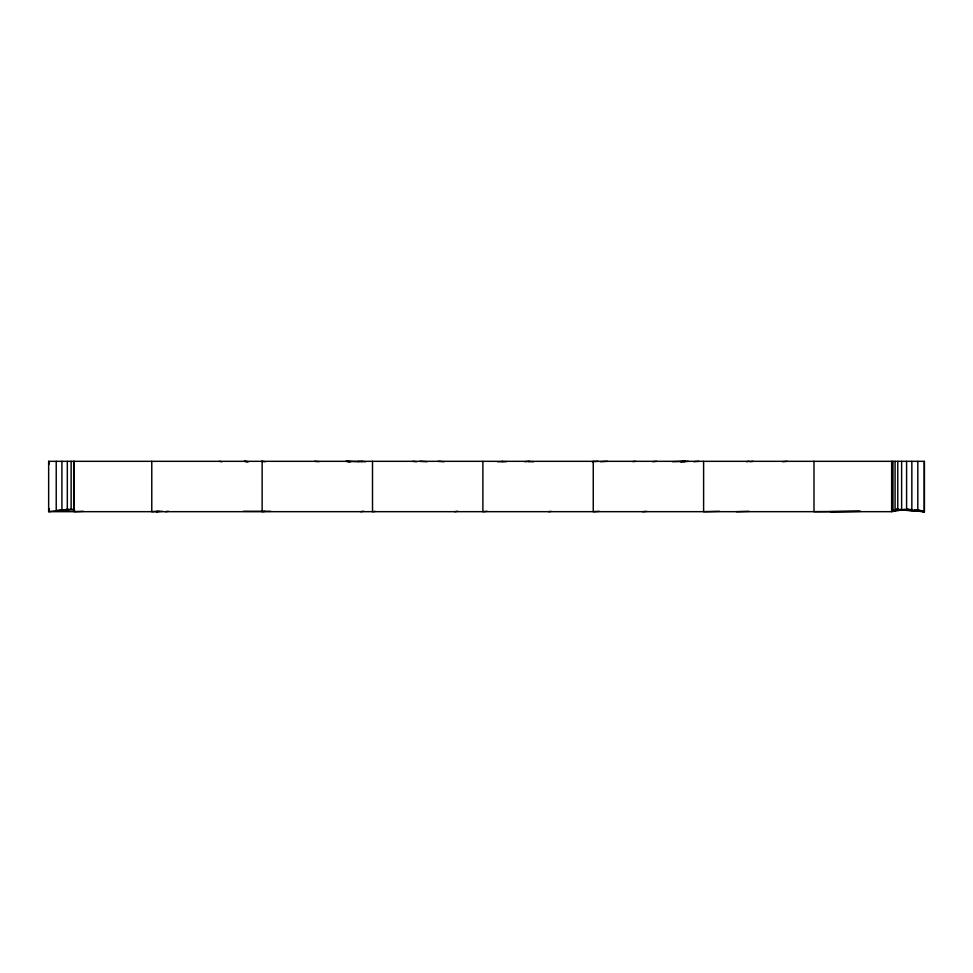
<?xml version="1.0" encoding="UTF-8"?>
<svg xmlns="http://www.w3.org/2000/svg" width="973" height="973" viewBox="0 0 973 973"><rect width="100%" height="100%" fill="white"/><g stroke="black" fill="none" stroke-linecap="round" stroke-linejoin="round"><path stroke-width="1.46" d="M896.498 509.341L924.35 511.676L924.35 461.324L48.65 461.324L48.65 511.676L891.645 511.676L901.63 510.01L924.35 511.676L924.35 461.324M49.185 508.709L48.65 511.676L67.757 509.305M528.607 461.616L533.897 461.713M159.134 511.19L156.422 511.676L162.248 511.263M73.376 509.293L57.188 511.251M454.659 511.676L457.626 511.226M165.605 511.676L168.365 511.263M360.728 511.676L363.695 511.263M746.559 461.664L749.052 461.324M750.11 461.713L753.126 461.324M548.602 511.676L551.192 511.36M375.262 511.372L372.513 511.676L372.513 461.324M264.984 511.36L262.138 511.676L262.138 461.324M632.778 461.616L635.783 461.324M652.688 461.713L656.666 461.324M497.726 461.737L506.556 461.652M69.059 509.426L56.227 510.63L56.227 461.324M487.108 511.275L482.876 511.676L482.876 461.324M270.762 511.324L243.578 511.299M74.702 510.253L71.138 509.451L61.919 509.961L61.919 461.324M680.869 461.713L685.369 461.324L672.647 461.701M782.693 461.713L787.181 461.324M524.885 461.701L529.397 461.324M680.832 461.701L685.369 461.324M683.824 461.676L688.349 461.324M693.773 461.701L699.003 461.324M642.533 511.676L646.838 511.36M157.395 511.275L151.776 511.676L151.776 461.324M896.474 509.718L899.04 509.536M592.034 461.689L597.909 461.324M599.246 511.324L593.25 511.676L593.25 461.324M600.341 461.713L607.383 461.324M83.264 511.311L74.203 511.676L74.203 461.324M736.476 511.676L749.052 511.311M719.4 511.299L703.613 511.676L703.613 461.324M830.407 511.676L859.402 511.311M860.789 511.311L813.987 511.676L813.987 461.324M892.059 510.497L895.075 510.557L895.075 461.324M349.83 461.713L346.145 461.324L359.146 461.713M892.059 510.411L895.075 510.557M419.667 461.324L427.062 461.713M438.105 461.324L444.077 461.713M314.62 461.324L319.12 461.652M346.145 461.324L350.669 461.701M357.967 461.324L362.199 461.713M244.32 461.324L248.565 461.737M896.717 509.524L901.63 510.01L901.63 461.324M361.105 461.324L365.556 461.761M412.722 461.324L416.614 461.749M261.542 461.324L265.167 461.749M900.621 509.353L906.581 510.071L906.581 461.324M896.182 509.268L901.63 510.01M904.039 509.268L911.847 510.375L911.847 461.324M911.896 509.864L906.447 509.317M914.559 510.253L924.35 511.676L919.497 510.193M907.675 509.293L917.807 510.922L917.807 461.324M903.856 509.621L906.581 510.071M916.116 510.302L924.35 511.676L916.955 510.217M244.612 461.324L247.312 461.798M219.314 461.324L221.966 461.786M910.46 509.451L912.236 509.791M914.802 510.266L917.563 510.776M907.42 509.414L911.847 510.375M917.88 510.229L924.35 511.676M502.141 461.324L502.944 461.616M48.65 461.324L49.088 464.145M897.775 461.324L897.775 510.205M892.983 461.324L892.983 511.056M891.645 461.324L891.645 511.676M73.693 461.324L73.693 509.743M71.138 461.324L71.138 509.451M67.319 461.324L67.319 509.487"/></g></svg>
